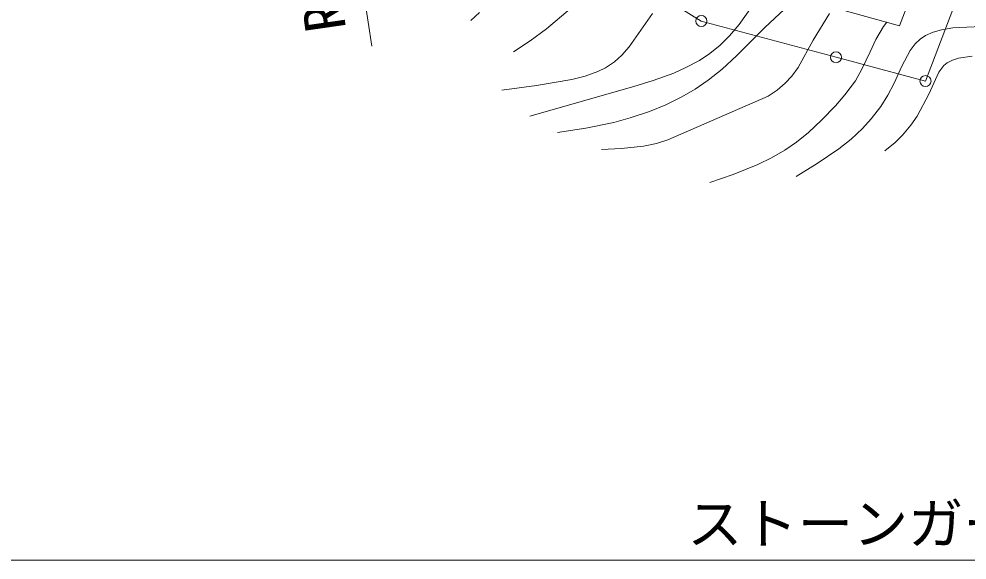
# Model space of a CAD drawing. Units: millimetres, scale not verified. Extents: x 40000 to 680000, y 20000 to 380000.
# Drawn here: x 294449 to 337362, y 242442 to 266957 of the extents above; entities that cross this region are included whole.
import ezdxf
from ezdxf.enums import TextEntityAlignment as Align

# ---------------------------------------------------------------- set-up
doc = ezdxf.new("R2010")
doc.units = ezdxf.units.MM
doc.header["$LTSCALE"] = 1000
for name, color, linetype, lineweight in [('M-BGD', 7, 'Continuous', 13), ('M-BMK-ROW', 30, 'Continuous', 13), ('M-STR-HTXT', 7, 'Continuous', 13)]:
    doc.layers.add(name, color=color, linetype=linetype, lineweight=lineweight)
doc.styles.add('ＭＳ ゴシック', font='')
doc.styles.get('ＭＳ ゴシック').set_extended_font_data('MS Gothic')

msp = doc.modelspace()

# ---------------------------------------------------------------- linework, layer by layer
at = {"layer": 'M-BGD'}
for p, q in [((337400, 274744), (334304, 266651)), ((324967, 269277), (334304, 266651)), ((327054, 266703), (327993, 268056)), ((328208, 266564), (329539, 267814)), ((318323, 266509), (319395, 267412)), ((315297, 267251), (314905, 266885)), ((322070, 265691), (323121, 267203)), ((330395, 265992), (331133, 267203)), ((317586, 265961), (318323, 266509)), ((326617, 266194), (327054, 266703)), ((326933, 265293), (328208, 266564)), ((333238, 266024), (333585, 266620)), ((333585, 266620), (333735, 266811)), ((336202, 266464), (336712, 266549)), ((336712, 266549), (341584, 266804)), ((326185, 265773), (326617, 266194)), ((335247, 266048), (335478, 266201)), ((335478, 266201), (335823, 266356)), ((335823, 266356), (336202, 266464)), ((316836, 265464), (317586, 265961)), ((321742, 265313), (322070, 265691)), ((325720, 265396), (326185, 265773)), ((329711, 264762), (330395, 265992)), ((332974, 265466), (333238, 266024)), ((334788, 265533), (335018, 265835)), ((335018, 265835), (335247, 266048)), ((321411, 265014), (321742, 265313)), ((325249, 265081), (325720, 265396)), ((326271, 264685), (326933, 265293)), ((332621, 264708), (332974, 265466)), ((334411, 264819), (334788, 265533)), ((337592, 265274), (336975, 265187)), ((321002, 264745), (321411, 265014)), ((324640, 264750), (325249, 265081)), ((334067, 264049), (334411, 264819)), ((336313, 264846), (336081, 264546)), ((336455, 264964), (336313, 264846)), ((336699, 265097), (336455, 264964)), ((336975, 265187), (336699, 265097)), ((319476, 264220), (320075, 264370)), ((320075, 264370), (320646, 264573)), ((320646, 264573), (321002, 264745)), ((323149, 264162), (324094, 264505)), ((324094, 264505), (324640, 264750)), ((325652, 264185), (326271, 264685)), ((329133, 264048), (329425, 264367)), ((329425, 264367), (329711, 264762)), ((332312, 264157), (332621, 264708)), ((336081, 264546), (335627, 263555)), ((316303, 263731), (317876, 263946)), ((317876, 263946), (319476, 264220)), ((322276, 263897), (323149, 264162)), ((325056, 263775), (325652, 264185)), ((328765, 263737), (329133, 264048)), ((331835, 263515), (332312, 264157)), ((333782, 263502), (334067, 264049)), ((317577, 262558), (322276, 263897)), ((324451, 263421), (325056, 263775)), ((328358, 263465), (328765, 263737)), ((331405, 263020), (331835, 263515)), ((333456, 262986), (333782, 263502)), ((335627, 263555), (335103, 262552)), ((322982, 262757), (323729, 263064)), ((323729, 263064), (324451, 263421)), ((323812, 261473), (328358, 263465)), ((322120, 262470), (322982, 262757)), ((330781, 262364), (331405, 263020)), ((333029, 262430), (333456, 262986)), ((320102, 262016), (321377, 262272)), ((321377, 262272), (322120, 262470)), ((330192, 261815), (330781, 262364)), ((332628, 261990), (333029, 262430)), ((335103, 262552), (334823, 262140)), ((318819, 261813), (320102, 262016)), ((329646, 261374), (330192, 261815)), ((332110, 261508), (332628, 261990)), ((334823, 262140), (334446, 261687)), ((323300, 261315), (323812, 261473)), ((329120, 261010), (329646, 261374)), ((331566, 261076), (332110, 261508)), ((334110, 261359), (333645, 260989)), ((334446, 261687), (334110, 261359)), ((320813, 261048), (321725, 261089)), ((321725, 261089), (322720, 261195)), ((322720, 261195), (323300, 261315)), ((328517, 260664), (329120, 261010)), ((330572, 260402), (331566, 261076)), ((327889, 260361), (328517, 260664)), ((326770, 259915), (327889, 260361)), ((329624, 259825), (330572, 260402)), ((325720, 259549), (326770, 259915))]:
    msp.add_line(p, q, dxfattribs=at)
at = {"layer": 'M-BMK-ROW'}
for p, q in [((338004, 270761), (335482, 264133)), ((320983, 269560), (325332, 266863)), ((325332, 266863), (331434, 265222)), ((331434, 265222), (335481, 264142))]:
    msp.add_line(p, q, dxfattribs=at)
for centre in [(325332, 266863), (331434, 265222), (335481, 264142)]:
    msp.add_circle(centre, 250, dxfattribs=at)
at = {"layer": 'M-STR-HTXT'}
for p, q in [((303618, 311709), (310419, 265718)), ((275549, 242442), (384902, 242442))]:
    msp.add_line(p, q, dxfattribs=at)

# ---------------------------------------------------------------- texts
at = {"layer": 'M-STR-HTXT', "style": 'ＭＳ ゴシック'}
msp.add_text('R=300', height=1833, rotation=98.2, dxfattribs=at).set_placement((309800, 266595), align=Align.BOTTOM_LEFT)
msp.add_text('ストーンガード', height=1833, dxfattribs=at).set_placement((324696, 242626), align=Align.BOTTOM_LEFT)

doc.saveas('drawing.dxf')
